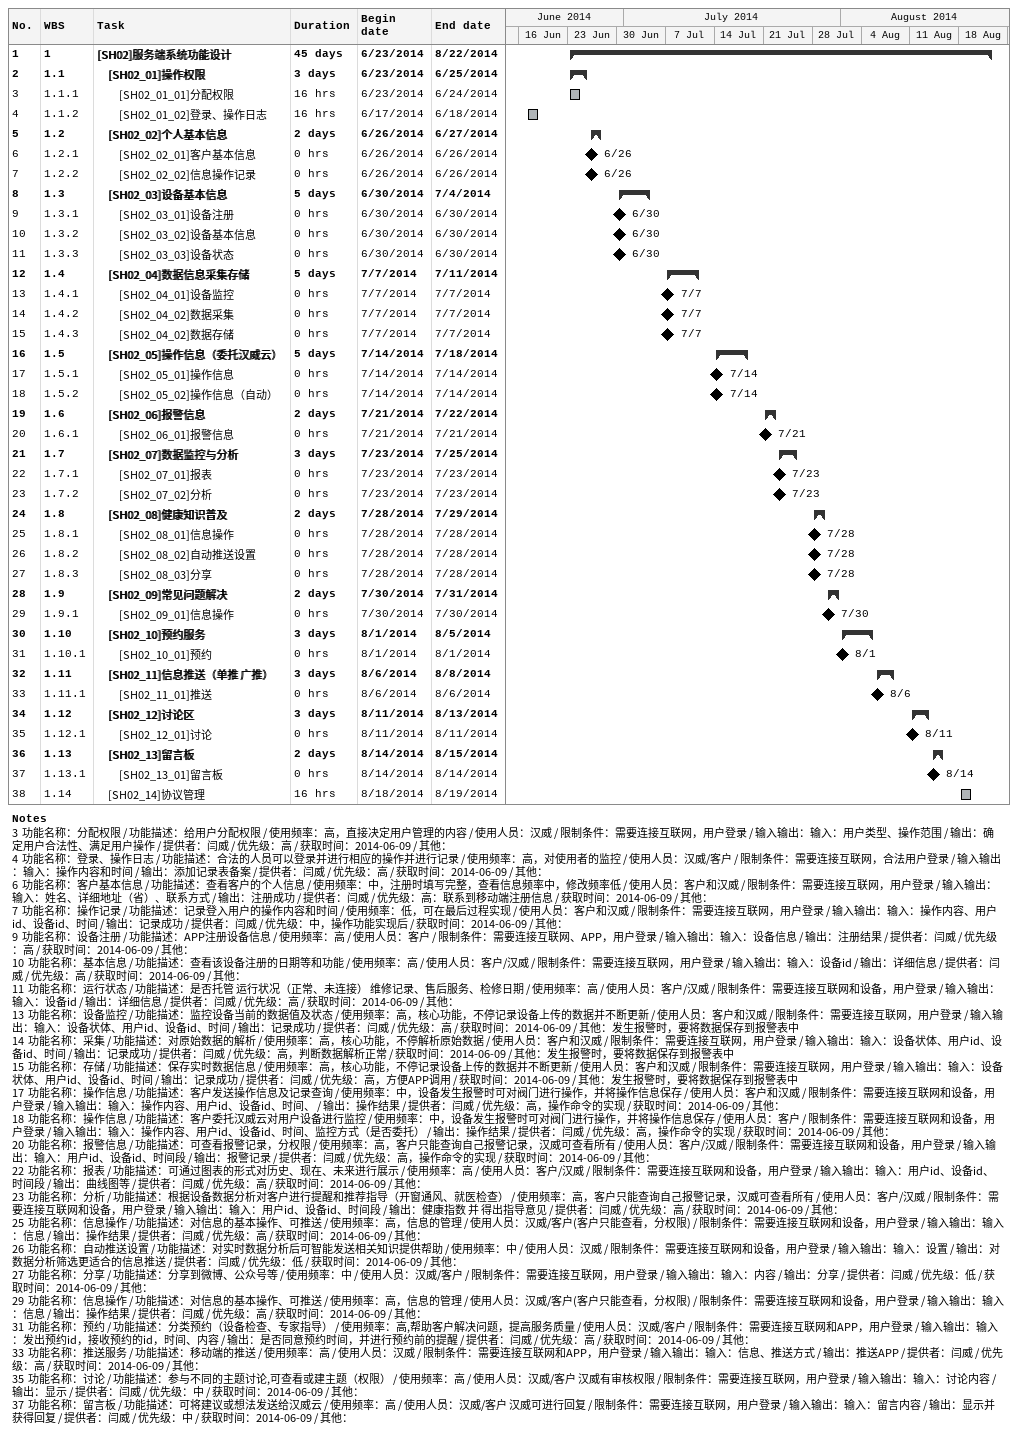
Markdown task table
| ID | WBS | Task | Duration | Start | Finish |
|---|---|---|---|---|---|
| 1 | 1 | **[SH02]服务端系统功能设计** | 45d | 2014-06-23 | 2014-08-22 |
| 2 | 1.1 | **[SH02_01]操作权限** | 3d | 2014-06-23 | 2014-06-25 |
| 3 | 1.1.1 | [SH02_01_01]分配权限 | 16h | 2014-06-23 | 2014-06-24 |
| 4 | 1.1.2 | [SH02_01_02]登录、操作日志 | 16h | 2014-06-17 | 2014-06-18 |
| 5 | 1.2 | **[SH02_02]个人基本信息** | 2d | 2014-06-26 | 2014-06-27 |
| 6 | 1.2.1 | [SH02_02_01]客户基本信息 | 0h | 2014-06-26 | 2014-06-26 |
| 7 | 1.2.2 | [SH02_02_02]信息操作记录 | 0h | 2014-06-26 | 2014-06-26 |
| 8 | 1.3 | **[SH02_03]设备基本信息** | 5d | 2014-06-30 | 2014-07-04 |
| 9 | 1.3.1 | [SH02_03_01]设备注册 | 0h | 2014-06-30 | 2014-06-30 |
| 10 | 1.3.2 | [SH02_03_02]设备基本信息 | 0h | 2014-06-30 | 2014-06-30 |
| 11 | 1.3.3 | [SH02_03_03]设备状态 | 0h | 2014-06-30 | 2014-06-30 |
| 12 | 1.4 | **[SH02_04]数据信息采集存储** | 5d | 2014-07-07 | 2014-07-11 |
| 13 | 1.4.1 | [SH02_04_01]设备监控 | 0h | 2014-07-07 | 2014-07-07 |
| 14 | 1.4.2 | [SH02_04_02]数据采集 | 0h | 2014-07-07 | 2014-07-07 |
| 15 | 1.4.3 | [SH02_04_02]数据存储 | 0h | 2014-07-07 | 2014-07-07 |
| 16 | 1.5 | **[SH02_05]操作信息（委托汉威云）** | 5d | 2014-07-14 | 2014-07-18 |
| 17 | 1.5.1 | [SH02_05_01]操作信息 | 0h | 2014-07-14 | 2014-07-14 |
| 18 | 1.5.2 | [SH02_05_02]操作信息（自动） | 0h | 2014-07-14 | 2014-07-14 |
| 19 | 1.6 | **[SH02_06]报警信息** | 2d | 2014-07-21 | 2014-07-22 |
| 20 | 1.6.1 | [SH02_06_01]报警信息 | 0h | 2014-07-21 | 2014-07-21 |
| 21 | 1.7 | **[SH02_07]数据监控与分析** | 3d | 2014-07-23 | 2014-07-25 |
| 22 | 1.7.1 | [SH02_07_01]报表 | 0h | 2014-07-23 | 2014-07-23 |
| 23 | 1.7.2 | [SH02_07_02]分析 | 0h | 2014-07-23 | 2014-07-23 |
| 24 | 1.8 | **[SH02_08]健康知识普及** | 2d | 2014-07-28 | 2014-07-29 |
| 25 | 1.8.1 | [SH02_08_01]信息操作 | 0h | 2014-07-28 | 2014-07-28 |
| 26 | 1.8.2 | [SH02_08_02]自动推送设置 | 0h | 2014-07-28 | 2014-07-28 |
| 27 | 1.8.3 | [SH02_08_03]分享 | 0h | 2014-07-28 | 2014-07-28 |
| 28 | 1.9 | **[SH02_09]常见问题解决** | 2d | 2014-07-30 | 2014-07-31 |
| 29 | 1.9.1 | [SH02_09_01]信息操作 | 0h | 2014-07-30 | 2014-07-30 |
| 30 | 1.10 | **[SH02_10]预约服务** | 3d | 2014-08-01 | 2014-08-05 |
| 31 | 1.10.1 | [SH02_10_01]预约 | 0h | 2014-08-01 | 2014-08-01 |
| 32 | 1.11 | **[SH02_11]信息推送（单推 广推）** | 3d | 2014-08-06 | 2014-08-08 |
| 33 | 1.11.1 | [SH02_11_01]推送 | 0h | 2014-08-06 | 2014-08-06 |
| 34 | 1.12 | **[SH02_12]讨论区** | 3d | 2014-08-11 | 2014-08-13 |
| 35 | 1.12.1 | [SH02_12_01]讨论 | 0h | 2014-08-11 | 2014-08-11 |
| 36 | 1.13 | **[SH02_13]留言板** | 2d | 2014-08-14 | 2014-08-15 |
| 37 | 1.13.1 | [SH02_13_01]留言板 | 0h | 2014-08-14 | 2014-08-14 |
| 38 | 1.14 | [SH02_14]协议管理 | 16h | 2014-08-18 | 2014-08-19 |

Notes
- 3: 功能名称：分配权限 / 功能描述：给用户分配权限 / 使用频率：高，直接决定用户管理的内容 / 使用人员：汉威 / 限制条件：需要连接互联网，用户登录 / 输入输出：输入：用户类型、操作范围 / 输出：确定用户合法性、满足用户操作 / 提供者：闫威 / 优先级：高 / 获取时间：2014-06-09 / 其他：
- 4: 功能名称：登录、操作日志 / 功能描述：合法的人员可以登录并进行相应的操作并进行记录 / 使用频率：高，对使用者的监控 / 使用人员：汉威/客户 / 限制条件：需要连接互联网，合法用户登录 / 输入输出：输入：操作内容和时间 / 输出：添加记录表备案 / 提供者：闫威 / 优先级：高 / 获取时间：2014-06-09 / 其他：
- 6: 功能名称：客户基本信息 / 功能描述：查看客户的个人信息 / 使用频率：中，注册时填写完整，查看信息频率中，修改频率低 / 使用人员：客户和汉威 / 限制条件：需要连接互联网，用户登录 / 输入输出：输入：姓名、详细地址（省）、联系方式 / 输出：注册成功 / 提供者：闫威 / 优先级：高：联系到移动端注册信息 / 获取时间：2014-06-09 / 其他：
- 7: 功能名称：操作记录 / 功能描述：记录登入用户的操作内容和时间 / 使用频率：低，可在最后过程实现 / 使用人员：客户和汉威 / 限制条件：需要连接互联网，用户登录 / 输入输出：输入：操作内容、用户id、设备id、时间 / 输出：记录成功 / 提供者：闫威 / 优先级：中，操作功能实现后 / 获取时间：2014-06-09 / 其他：
- 9: 功能名称：设备注册 / 功能描述：APP注册设备信息 / 使用频率：高 / 使用人员：客户 / 限制条件：需要连接互联网、APP，用户登录 / 输入输出：输入：设备信息 / 输出：注册结果 / 提供者：闫威 / 优先级：高 / 获取时间：2014-06-09 / 其他：
- 10: 功能名称：基本信息 / 功能描述：查看该设备注册的日期等和功能 / 使用频率：高 / 使用人员：客户/汉威 / 限制条件：需要连接互联网，用户登录 / 输入输出：输入：设备id / 输出：详细信息 / 提供者：闫威 / 优先级：高 / 获取时间：2014-06-09 / 其他：
- 11: 功能名称：运行状态 / 功能描述：是否托管 运行状况（正常、未连接） 维修记录、售后服务、检修日期 / 使用频率：高 / 使用人员：客户/汉威 / 限制条件：需要连接互联网和设备，用户登录 / 输入输出：输入：设备id / 输出：详细信息 / 提供者：闫威 / 优先级：高 / 获取时间：2014-06-09 / 其他：
- 13: 功能名称：设备监控 / 功能描述：监控设备当前的数据值及状态 / 使用频率：高，核心功能，不停记录设备上传的数据并不断更新 / 使用人员：客户和汉威 / 限制条件：需要连接互联网，用户登录 / 输入输出：输入：设备状体、用户id、设备id、时间 / 输出：记录成功 / 提供者：闫威 / 优先级：高 / 获取时间：2014-06-09 / 其他：发生报警时，要将数据保存到报警表中
- 14: 功能名称：采集 / 功能描述：对原始数据的解析 / 使用频率：高，核心功能，不停解析原始数据 / 使用人员：客户和汉威 / 限制条件：需要连接互联网，用户登录 / 输入输出：输入：设备状体、用户id、设备id、时间 / 输出：记录成功 / 提供者：闫威 / 优先级：高，判断数据解析正常 / 获取时间：2014-06-09 / 其他：发生报警时，要将数据保存到报警表中
- 15: 功能名称：存储 / 功能描述：保存实时数据信息 / 使用频率：高，核心功能，不停记录设备上传的数据并不断更新 / 使用人员：客户和汉威 / 限制条件：需要连接互联网，用户登录 / 输入输出：输入：设备状体、用户id、设备id、时间 / 输出：记录成功 / 提供者：闫威 / 优先级：高，方便APP调用 / 获取时间：2014-06-09 / 其他：发生报警时，要将数据保存到报警表中
- 17: 功能名称：操作信息 / 功能描述：客户发送操作信息及记录查询 / 使用频率：中，设备发生报警时可对阀门进行操作，并将操作信息保存 / 使用人员：客户和汉威 / 限制条件：需要连接互联网和设备，用户登录 / 输入输出：输入：操作内容、用户id、设备id、时间、 / 输出：操作结果 / 提供者：闫威 / 优先级：高，操作命令的实现 / 获取时间：2014-06-09 / 其他：
- 18: 功能名称：操作信息 / 功能描述：客户委托汉威云对用户设备进行监控 / 使用频率：中，设备发生报警时可对阀门进行操作，并将操作信息保存 / 使用人员：客户 / 限制条件：需要连接互联网和设备，用户登录 / 输入输出：输入：操作内容、用户id、设备id、时间、监控方式（是否委托） / 输出：操作结果 / 提供者：闫威 / 优先级：高，操作命令的实现 / 获取时间：2014-06-09 / 其他：
- 20: 功能名称：报警信息 / 功能描述：可查看报警记录，分权限 / 使用频率：高，客户只能查询自己报警记录，汉威可查看所有 / 使用人员：客户/汉威 / 限制条件：需要连接互联网和设备，用户登录 / 输入输出：输入：用户id、设备id、时间段 / 输出：报警记录 / 提供者：闫威 / 优先级：高，操作命令的实现 / 获取时间：2014-06-09 / 其他：
- 22: 功能名称：报表 / 功能描述：可通过图表的形式对历史、现在、未来进行展示 / 使用频率：高 / 使用人员：客户/汉威 / 限制条件：需要连接互联网和设备，用户登录 / 输入输出：输入：用户id、设备id、时间段 / 输出：曲线图等 / 提供者：闫威 / 优先级：高 / 获取时间：2014-06-09 / 其他：
- 23: 功能名称：分析 / 功能描述：根据设备数据分析对客户进行提醒和推荐指导（开窗通风、就医检查） / 使用频率：高，客户只能查询自己报警记录，汉威可查看所有 / 使用人员：客户/汉威 / 限制条件：需要连接互联网和设备，用户登录 / 输入输出：输入：用户id、设备id、时间段 / 输出：健康指数 并 得出指导意见 / 提供者：闫威 / 优先级：高 / 获取时间：2014-06-09 / 其他：
- 25: 功能名称：信息操作 / 功能描述：对信息的基本操作、可推送 / 使用频率：高，信息的管理 / 使用人员：汉威/客户(客户只能查看，分权限) / 限制条件：需要连接互联网和设备，用户登录 / 输入输出：输入：信息 / 输出：操作结果 / 提供者：闫威 / 优先级：高 / 获取时间：2014-06-09 / 其他：
- 26: 功能名称：自动推送设置 / 功能描述：对实时数据分析后可智能发送相关知识提供帮助 / 使用频率：中 / 使用人员：汉威 / 限制条件：需要连接互联网和设备，用户登录 / 输入输出：输入：设置 / 输出：对数据分析筛选更适合的信息推送 / 提供者：闫威 / 优先级：低 / 获取时间：2014-06-09 / 其他：
- 27: 功能名称：分享 / 功能描述：分享到微博、公众号等 / 使用频率：中 / 使用人员：汉威/客户 / 限制条件：需要连接互联网，用户登录 / 输入输出：输入：内容 / 输出：分享 / 提供者：闫威 / 优先级：低 / 获取时间：2014-06-09 / 其他：
- 29: 功能名称：信息操作 / 功能描述：对信息的基本操作、可推送 / 使用频率：高，信息的管理 / 使用人员：汉威/客户(客户只能查看，分权限) / 限制条件：需要连接互联网和设备，用户登录 / 输入输出：输入：信息 / 输出：操作结果 / 提供者：闫威 / 优先级：高 / 获取时间：2014-06-09 / 其他：
- 31: 功能名称：预约 / 功能描述：分类预约（设备检查、专家指导） / 使用频率：高,帮助客户解决问题，提高服务质量 / 使用人员：汉威/客户 / 限制条件：需要连接互联网和APP，用户登录 / 输入输出：输入：发出预约id，接收预约的id，时间、内容 / 输出：是否同意预约时间，并进行预约前的提醒 / 提供者：闫威 / 优先级：高 / 获取时间：2014-06-09 / 其他：
- 33: 功能名称：推送服务 / 功能描述：移动端的推送 / 使用频率：高 / 使用人员：汉威 / 限制条件：需要连接互联网和APP，用户登录 / 输入输出：输入：信息、推送方式 / 输出：推送APP / 提供者：闫威 / 优先级：高 / 获取时间：2014-06-09 / 其他：
- 35: 功能名称：讨论 / 功能描述：参与不同的主题讨论,可查看或建主题（权限） / 使用频率：高 / 使用人员：汉威/客户 汉威有审核权限 / 限制条件：需要连接互联网，用户登录 / 输入输出：输入：讨论内容 / 输出：显示 / 提供者：闫威 / 优先级：中 / 获取时间：2014-06-09 / 其他：
- 37: 功能名称：留言板 / 功能描述：可将建议或想法发送给汉威云 / 使用频率：高 / 使用人员：汉威/客户 汉威可进行回复 / 限制条件：需要连接互联网，用户登录 / 输入输出：输入：留言内容 / 输出：显示并获得回复 / 提供者：闫威 / 优先级：中 / 获取时间：2014-06-09 / 其他：
